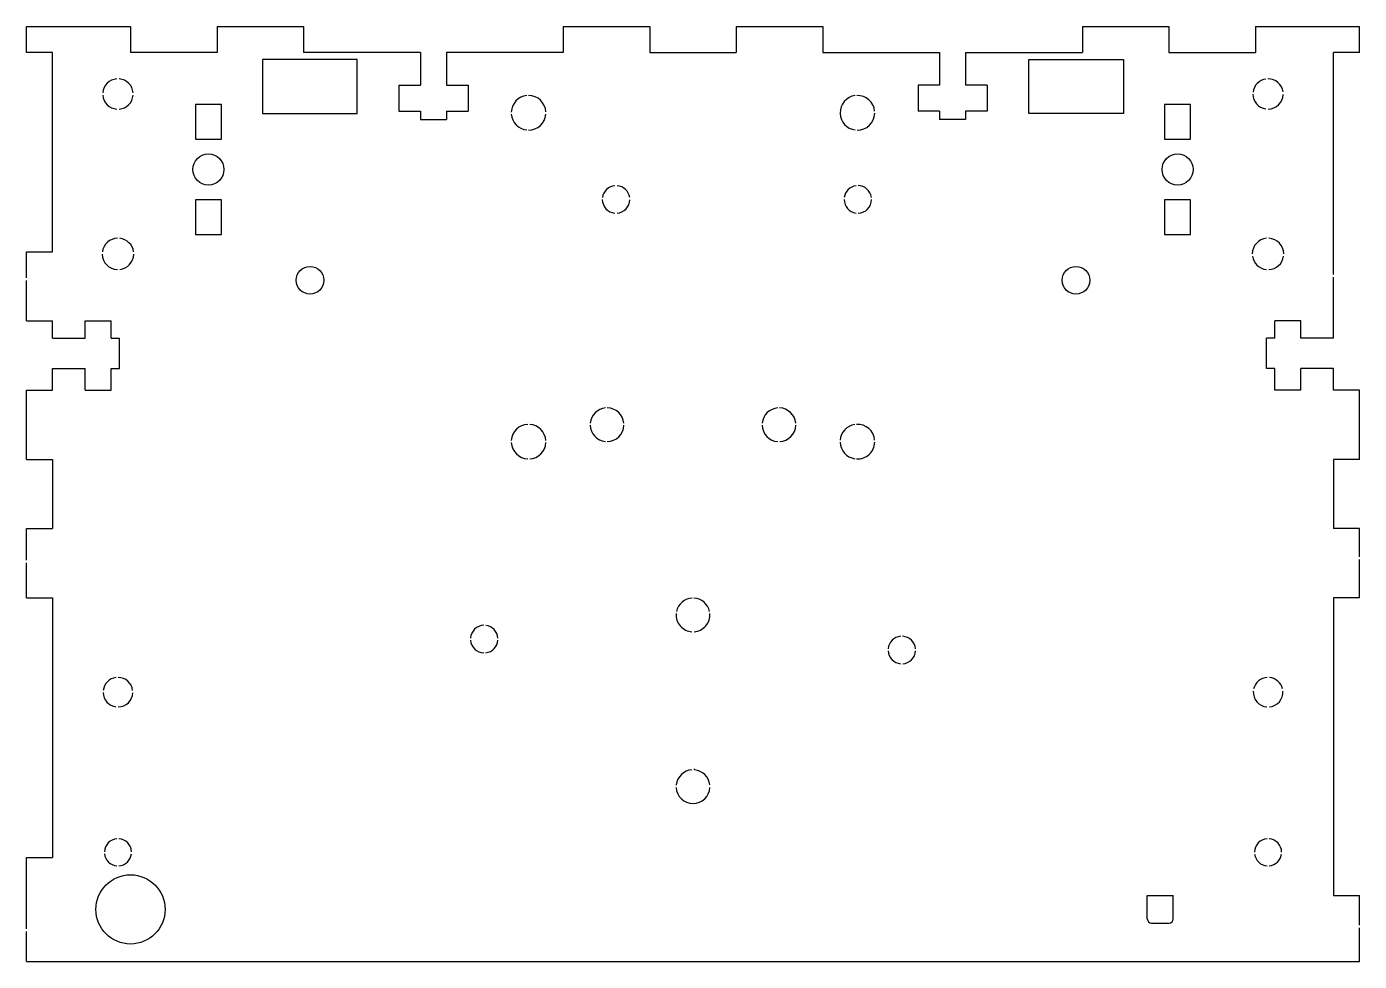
# Model space of a CAD drawing. Header units: centimetres. Extents: x -7.7 to 7.7, y -5.4 to 5.4.
import ezdxf

# ---------------------------------------------------------------- set-up
doc = ezdxf.new("R2010")
doc.units = ezdxf.units.CM
doc.linetypes.add('CENTERX2', pattern=[2.032, 1.27, -0.254, 0.254, -0.254])

msp = doc.modelspace()

# ---------------------------------------------------------------- linework, layer by layer
at = {"color": 7, "linetype": 'Continuous', "lineweight": 25}
for p, q in [((-7.7, 5.1), (-7.7, 5.4)), ((-7.7, 5.4), (-6.5, 5.4)), ((-6.5, 5.4), (-6.5, 5.1)), ((-5.5, 5.4), (-5.5, 5.1)), ((-5.5, 5.4), (-4.5, 5.4)), ((-4.5, 5.4), (-4.5, 5.1)), ((-1.5, 5.4), (-1.5, 5.1)), ((-1.5, 5.4), (-0.5, 5.4)), ((-0.5, 5.4), (-0.5, 5.1)), ((0.5, 5.4), (0.5, 5.1)), ((0.5, 5.4), (1.5, 5.4)), ((1.5, 5.4), (1.5, 5.1)), ((4.5, 5.4), (4.5, 5.1)), ((4.5, 5.4), (5.5, 5.4)), ((5.5, 5.4), (5.5, 5.1)), ((6.5, 5.4), (6.5, 5.1)), ((6.5, 5.4), (7.7, 5.4)), ((7.7, 5.1), (7.7, 5.4)), ((-7.4, 5.1), (-7.7, 5.1)), ((-7.4, 2.8), (-7.4, 5.1)), ((-5.5, 5.1), (-6.5, 5.1)), ((-3.15, 5.1), (-4.5, 5.1)), ((-3.15, 5.1), (-3.15, 4.725)), ((-2.85, 5.1), (-2.85, 4.725)), ((-1.5, 5.1), (-2.85, 5.1)), ((-0.5, 5.1), (0.5, 5.1)), ((1.5, 5.1), (2.85, 5.1)), ((2.85, 5.1), (2.85, 4.725)), ((3.15, 5.1), (3.15, 4.725)), ((3.15, 5.1), (4.5, 5.1)), ((5.5, 5.1), (6.5, 5.1)), ((7.7, 5.1), (7.4, 5.1)), ((7.4, 2.536), (7.4, 5.1)), ((-3.88, 5.02), (-4.974, 5.02)), ((-4.974, 5.02), (-4.974, 4.396)), ((-3.88, 4.396), (-3.88, 5.02)), ((3.88, 5.02), (4.974, 5.02)), ((3.88, 4.396), (3.88, 5.02)), ((4.974, 5.02), (4.974, 4.396)), ((-3.4, 4.725), (-3.15, 4.725)), ((-3.4, 4.725), (-3.4, 4.425)), ((-2.85, 4.725), (-2.6, 4.725)), ((-2.6, 4.725), (-2.6, 4.425)), ((2.85, 4.725), (2.6, 4.725)), ((2.6, 4.725), (2.6, 4.425)), ((3.4, 4.725), (3.15, 4.725)), ((3.4, 4.725), (3.4, 4.425)), ((-5.45, 4.5), (-5.75, 4.5)), ((-5.75, 4.5), (-5.75, 4.1)), ((-5.45, 4.1), (-5.45, 4.5)), ((5.45, 4.5), (5.45, 4.1)), ((5.75, 4.5), (5.45, 4.5)), ((5.75, 4.1), (5.75, 4.5)), ((-4.974, 4.396), (-3.88, 4.396)), ((-3.4, 4.425), (-3.15, 4.425)), ((-3.15, 4.425), (-3.15, 4.327)), ((-3.15, 4.327), (-2.85, 4.327)), ((-2.85, 4.425), (-2.85, 4.327)), ((-2.85, 4.425), (-2.6, 4.425)), ((2.85, 4.425), (2.6, 4.425)), ((2.85, 4.425), (2.85, 4.327)), ((3.15, 4.327), (2.85, 4.327)), ((3.15, 4.425), (3.15, 4.327)), ((3.4, 4.425), (3.15, 4.425)), ((4.974, 4.396), (3.88, 4.396)), ((-5.75, 4.1), (-5.45, 4.1)), ((5.45, 4.1), (5.75, 4.1)), ((-5.45, 3.4), (-5.75, 3.4)), ((-5.75, 3.4), (-5.75, 3)), ((-5.45, 3), (-5.45, 3.4)), ((5.75, 3.4), (5.45, 3.4)), ((5.45, 3.4), (5.45, 3)), ((5.75, 3), (5.75, 3.4)), ((-5.75, 3), (-5.45, 3)), ((5.45, 3), (5.75, 3)), ((-7.7, 2.8), (-7.4, 2.8)), ((-7.7, 2.496), (-7.7, 2.8)), ((-7.7, 2), (-7.7, 2.466)), ((7.4, 1.799), (7.4, 2.506)), ((-7.7, 2), (-7.4, 2)), ((-7.4, 1.799), (-7.4, 2)), ((-7.025, 2), (-6.725, 2)), ((-7.025, 1.799), (-7.025, 2)), ((-6.725, 1.799), (-6.725, 2)), ((7.025, 2), (6.725, 2)), ((6.725, 1.799), (6.725, 2)), ((7.025, 1.799), (7.025, 2)), ((-7.4, 1.799), (-7.025, 1.799)), ((-6.725, 1.799), (-6.627, 1.799)), ((-6.627, 1.45), (-6.627, 1.799)), ((6.725, 1.799), (6.627, 1.799)), ((6.627, 1.45), (6.627, 1.799)), ((7.4, 1.799), (7.025, 1.799)), ((-7.4, 1.2), (-7.4, 1.45)), ((-7.4, 1.45), (-7.025, 1.45)), ((-7.025, 1.2), (-7.025, 1.45)), ((-6.725, 1.2), (-6.725, 1.45)), ((-6.725, 1.45), (-6.627, 1.45)), ((6.725, 1.45), (6.627, 1.45)), ((6.725, 1.2), (6.725, 1.45)), ((7.4, 1.45), (7.025, 1.45)), ((7.025, 1.2), (7.025, 1.45)), ((7.4, 1.2), (7.4, 1.45)), ((-7.7, 0.4), (-7.7, 1.2)), ((-7.7, 1.2), (-7.4, 1.2)), ((-7.025, 1.2), (-6.725, 1.2)), ((7.025, 1.2), (6.725, 1.2)), ((7.7, 1.2), (7.4, 1.2)), ((7.7, 0.4), (7.7, 1.2)), ((-7.7, 0.4), (-7.4, 0.4)), ((-7.4, 0.4), (-7.4, -0.4)), ((7.7, 0.4), (7.4, 0.4)), ((7.4, 0.4), (7.4, -0.4)), ((-7.7, -0.4), (-7.4, -0.4)), ((-7.7, -0.765), (-7.7, -0.4)), ((7.7, -0.4), (7.4, -0.4)), ((7.7, -0.725), (7.7, -0.4)), ((7.7, -1.2), (7.7, -0.755)), ((-7.7, -1.2), (-7.7, -0.795)), ((-7.7, -1.2), (-7.4, -1.2)), ((-7.4, -1.2), (-7.4, -4.2)), ((7.7, -1.2), (7.4, -1.2)), ((7.4, -1.2), (7.4, -4.64)), ((-7.7, -4.2), (-7.4, -4.2)), ((-7.7, -5.024), (-7.7, -4.2)), ((5.25, -4.64), (5.55, -4.64)), ((5.25, -4.91), (5.25, -4.64)), ((5.55, -4.91), (5.55, -4.64)), ((7.4, -4.64), (7.7, -4.64)), ((7.7, -4.983), (7.7, -4.64)), ((-7.7, -5.4), (-7.7, -5.054)), ((5.3, -4.96), (5.5, -4.96)), ((7.7, -5.4), (7.7, -5.013)), ((-7.7, -5.4), (7.7, -5.4))]:
    msp.add_line(p, q, dxfattribs=at)
at = {"color": 7, "linetype": 'CENTERX2'}
for p, q in [((6.655, 2.956), (6.656, 2.96)), ((0.016, -3.188), (0.017, -3.177)), ((-0.197, -3.362), (-0.194, -3.362))]:
    msp.add_line(p, q, dxfattribs=at)
at = {"color": 7, "linetype": 'Continuous', "lineweight": 25}
for centre, radius in [((-5.6, 3.75), 0.18), ((5.6, 3.75), 0.18), ((-4.425, 2.47), 0.16), ((4.425, 2.47), 0.16), ((-6.5, -4.8), 0.4)]:
    msp.add_circle(centre, radius, dxfattribs=at)
for centre, radius, start, end in [((-6.645, 4.622), 0.175, 94.2907, 175.6913), ((-6.645, 4.622), 0.175, 4.3087, 85.7093), ((6.645, 4.622), 0.175, 98.4028, 172.9845), ((6.645, 4.622), 0.175, 7.6698, 90.2777), ((-6.645, 4.622), 0.175, 184.3087, 265.7093), ((-6.645, 4.622), 0.175, 274.2907, 355.6913), ((-1.9, 4.405), 0.2, 96.1787, 177.7528), ((-1.9, 4.405), 0.2, 2.601, 89.853), ((1.9, 4.405), 0.2, 97.5391, 181.1678), ((1.9, 4.405), 0.2, 5.5482, 91.5251), ((6.645, 4.622), 0.175, 180.9476, 261.1408), ((6.645, 4.622), 0.175, 270.1787, 358.3981), ((-1.9, 4.405), 0.2, 184.115, 263.9231), ((-1.9, 4.405), 0.2, 270.0453, 355.5313), ((1.9, 4.405), 0.2, 182.3705, 262.251), ((1.9, 4.405), 0.2, 268.6848, 358.3007), ((-0.889, 3.404), 0.159, 94.6735, 172.5694), ((-0.889, 3.404), 0.159, 7.5242, 85.2027), ((1.905, 3.404), 0.159, 97.0474, 172.0438), ((1.905, 3.404), 0.159, 8.4163, 89.0481), ((-0.889, 3.404), 0.159, 181.0933, 264.8512), ((-0.889, 3.404), 0.159, 273.908, 358.8131), ((1.905, 3.404), 0.159, 180.2012, 262.3704), ((1.905, 3.404), 0.159, 271.5341, 359.3387), ((-6.645, 2.774), 0.182, 91.7312, 172.2929), ((-6.645, 2.774), 0.182, 7.3575, 83.6336), ((6.645, 2.774), 0.182, 95.8954, 180.0894), ((6.645, 2.774), 0.182, 0.1043, 86.6689), ((-6.645, 2.774), 0.182, 181.26, 267.7849), ((-6.645, 2.774), 0.182, 276.8503, 359.0897), ((6.645, 2.774), 0.182, 188.5132, 264.7496), ((6.645, 2.774), 0.182, 272.6861, 351.2931), ((-0.993, 0.8), 0.195, 95.6178, 174.8666), ((-0.993, 0.8), 0.195, 5.4398, 89.6038), ((0.993, 0.8), 0.195, 93.6573, 174.6439), ((0.993, 0.8), 0.195, 5.4331, 87.6548), ((-1.9, 0.605), 0.2, 92.3761, 176.2348), ((-1.9, 0.605), 0.2, 3.6812, 86.1919), ((-0.993, 0.8), 0.195, 181.2762, 264.1723), ((-0.993, 0.8), 0.195, 270.6061, 358.4174), ((0.993, 0.8), 0.195, 181.2828, 266.1213), ((0.993, 0.8), 0.195, 272.5667, 358.6401), ((1.9, 0.605), 0.2, 98.7995, 175.49), ((1.9, 0.605), 0.2, 5.1859, 92.7385), ((-1.9, 0.605), 0.2, 183.0347, 267.5841), ((-1.9, 0.605), 0.2, 273.8478, 357.0493), ((1.9, 0.605), 0.2, 181.5301, 261.0376), ((1.9, 0.605), 0.2, 267.4244, 357.794), ((0, -1.397), 0.195, 92.544, 168.6429), ((0, -1.397), 0.195, 11.3412, 87.1864), ((0, -1.397), 0.195, 175.3748, 266.5896), ((0, -1.397), 0.195, 273.6799, 4.6412), ((-2.413, -1.676), 0.159, 91.874, 175.9479), ((-2.413, -1.676), 0.159, 3.6831, 83.2263), ((-2.413, -1.676), 0.159, 184.9344, 268.1923), ((-2.413, -1.676), 0.159, 276.7075, 355.4347), ((2.413, -1.803), 0.159, 94.9688, 174.4735), ((2.413, -1.803), 0.159, 5.6431, 86.5789), ((2.413, -1.803), 0.159, 182.9743, 264.8397), ((2.413, -1.803), 0.159, 273.6126, 356.909), ((-6.645, -2.29), 0.171, 97.3428, 173.3549), ((-6.645, -2.29), 0.171, 7.1344, 89.1491), ((6.645, -2.29), 0.171, 93.4603, 167.008), ((6.645, -2.29), 0.171, 12.9642, 84.77), ((-6.645, -2.29), 0.171, 181.483, 262.2695), ((-6.645, -2.29), 0.171, 271.2387, 358.0276), ((6.645, -2.29), 0.171, 175.6533, 265.2437), ((6.645, -2.29), 0.171, 275.1212, 4.3745), ((0, -3.382), 0.195, 93.4879, 173.9), ((0, -3.382), 0.195, 5.9986, 85.1676), ((0, -3.382), 0.195, 182.6188, 357.4825), ((-6.645, -4.14), 0.157, 94.5599, 177.3667), ((-6.645, -4.14), 0.157, 2.6551, 85.7287), ((6.645, -4.14), 0.157, 93.7265, 179.0678), ((6.645, -4.14), 0.157, 0.8081, 84.6293), ((-6.645, -4.14), 0.157, 185.9624, 265.6898), ((-6.645, -4.14), 0.157, 274.0215, 354.0159), ((6.645, -4.14), 0.157, 187.8094, 266.7892), ((6.645, -4.14), 0.157, 274.8549, 352.3147), ((5.3, -4.91), 0.05, 180, 270), ((5.5, -4.91), 0.05, 270, 0)]:
    msp.add_arc(centre, radius, start, end, dxfattribs=at)

doc.saveas('drawing.dxf')
